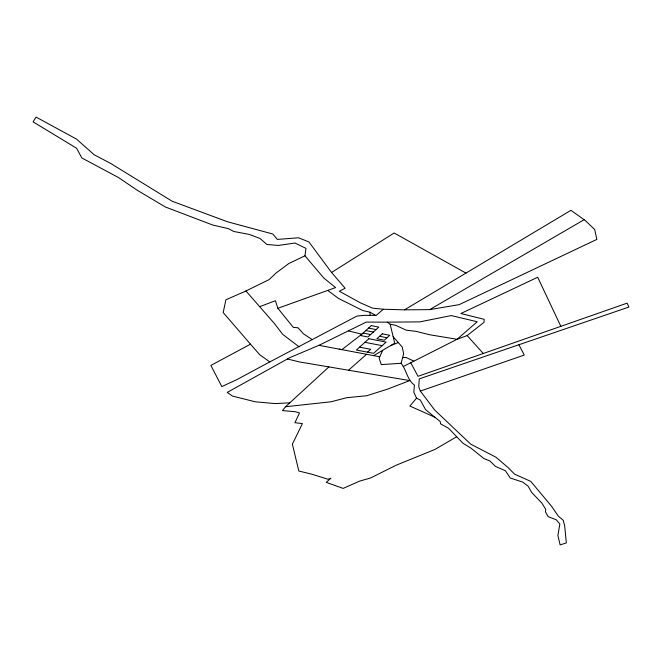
<?xml version="1.0" encoding="UTF-8"?>
<svg xmlns="http://www.w3.org/2000/svg" width="662" height="662" viewBox="0 0 662 662"><rect width="100%" height="100%" fill="white"/><g stroke="black" fill="none" stroke-linecap="round" stroke-linejoin="round"><path stroke-width="0.99" d="M259.727 306.647L275.4 300.722L277.875 308.269L335.609 287.589L323.867 278.106L304.967 255.805L305.985 248.382L295.02 243.037L278.33 245.445L266.869 244.477L259.984 238.452L249.351 234.447L233.852 231.493L228.373 228.655L212.775 225.047L165.318 206.958L137.224 190.242L118.564 177.582L81.84 157.953L76.585 148.255L33.1 121.849L36.038 117.083L76.527 139.103L94.12 154.718L111.017 163.646L172.17 201.248L227.687 221.828L272.761 233.992L277.32 239.421L298.512 237.782L308.914 241.936L331.563 272.471L345.134 288.227L339.358 291.247L360.567 302.923L372.615 308.194L383.323 309.237L404.499 309.849L429.655 309.634L459.196 304.628L596.851 239.404L594.675 229.499L585.216 220.487L570.917 210.317L404.499 309.849M410.763 362.751L418.028 376.322L627.113 303.138L628.9 307.052L419.253 378.887L418.748 386.939L420.345 391.068L434.752 410.109L470.723 444.161L495.995 457.235L508.035 467.546L514.647 474.191L530.759 481.382L551.388 506.058L558.38 516.219L563.13 520.175L564.653 525.57L566.349 542.898L560.143 544.917L557.884 535.5L559.845 523.965L556.254 519.778L548.136 516.641L545.447 511.867L545.711 509.285L541.847 503.062L531.727 492.495L528.144 486.247L522.823 482.143L510.261 478.022L505.379 470.715L495.557 466.453L489.772 460.86L483.914 458.567L470.814 448.025L462.945 443.234L448.637 428.339L440.52 423.796L440.247 421.595L425.6 409.679L420.329 400.071L416.547 398.16L413.808 392.161L414.412 385.061C407.113 379.847 406.567 370.025 401.122 363.289L403.638 353.798L402.273 347.095L393.17 336.71M382.694 350.297L379.161 358.216L381.262 364.613L401.122 363.289M328.882 366.938L285.545 406.749L282.459 410.564L295.575 411.764L299.497 412.98L294.954 422.72L302.418 423.572L292.381 444.161L298.819 471.013L311.827 474.191L327.988 479.238L330.909 478.254L326.209 482.35L343.139 488.399L359.582 481.142L370.588 477.997L396 465.287L434.793 449.515L456.697 436.73M416.547 398.16L409.902 406.054L434.843 417.201M367.493 352.167L370.695 349.288L359.557 347.169M348.485 370.273L366.549 354.294M383.323 309.237L376.008 315.592L370.017 312.207L362.726 310.519L338.406 298.38L327.707 290.395M403.249 366.549L457.119 339.275L467.132 335.584L484.021 322.32L484.17 319.324L460.901 313.507L537.693 277.254L560.888 326.424M331.563 272.471L394.163 232.991L465.957 273.092M373.658 355.635L394.726 343.181L390.166 324.272L387.253 322.154L366.243 322.088L318.968 345.324L289.807 357.637L227.248 392.401L232.519 396.091L255.449 401.834L275.227 403.58L289.799 402.844M429.655 309.634L584.116 219.71M269.782 361.915L236.293 379.905L221.811 386.575L210.88 365.416L250.484 344.182L259.81 354.799L269.782 361.915L356.884 316.088L363.901 315.352L375.602 315.369M250.484 344.182L223.185 312.538L225.883 299.812L245.933 290.974L269.086 279.629L276.162 272.943L288.839 263.493L304.967 255.805M390.456 345.705L398.143 342.602M420.345 391.068L524.254 355.064L518.925 344.745M285.545 406.749L331.083 401.776L346.739 397.697L366.674 395.744L387.444 389.173L409.778 380.592L299.183 361.882L287.391 358.97M402.422 357.753L405.88 357.414L413.899 361.162M387.253 322.154L419.849 321.873L451.244 315.575L477.228 321.757L457.119 339.275L429.77 334.773L416.224 331.381L406.187 330.156L395.504 325.241L390.166 324.272M318.968 345.324L379.665 356.76M339.234 349.155L341.857 349.652L361.824 334.219L348.377 330.859M364.911 342.32L382.139 345.647M365.821 330.57L373.343 332.059M363.107 333.044L370.629 334.525M379.591 336.288L386.997 337.744M368.544 328.087L376.066 329.585M312.365 339.722L303.494 333.83L298.008 327.781L293.283 327.359L277.875 308.269M299.034 346.797L282.674 334.327L274.49 323.61L245.933 290.974M467.132 335.584L483.459 353.665M370.017 312.207L370.099 315.36M371.274 325.596L360.409 335.51L367.923 336.983L378.805 327.111L371.274 325.596M368.875 338.729L356.363 350.057L373.567 353.309L386.12 342.089L368.875 338.729M382.305 333.838L376.877 338.729L384.283 340.177L389.728 335.303L382.305 333.838"/></g></svg>
